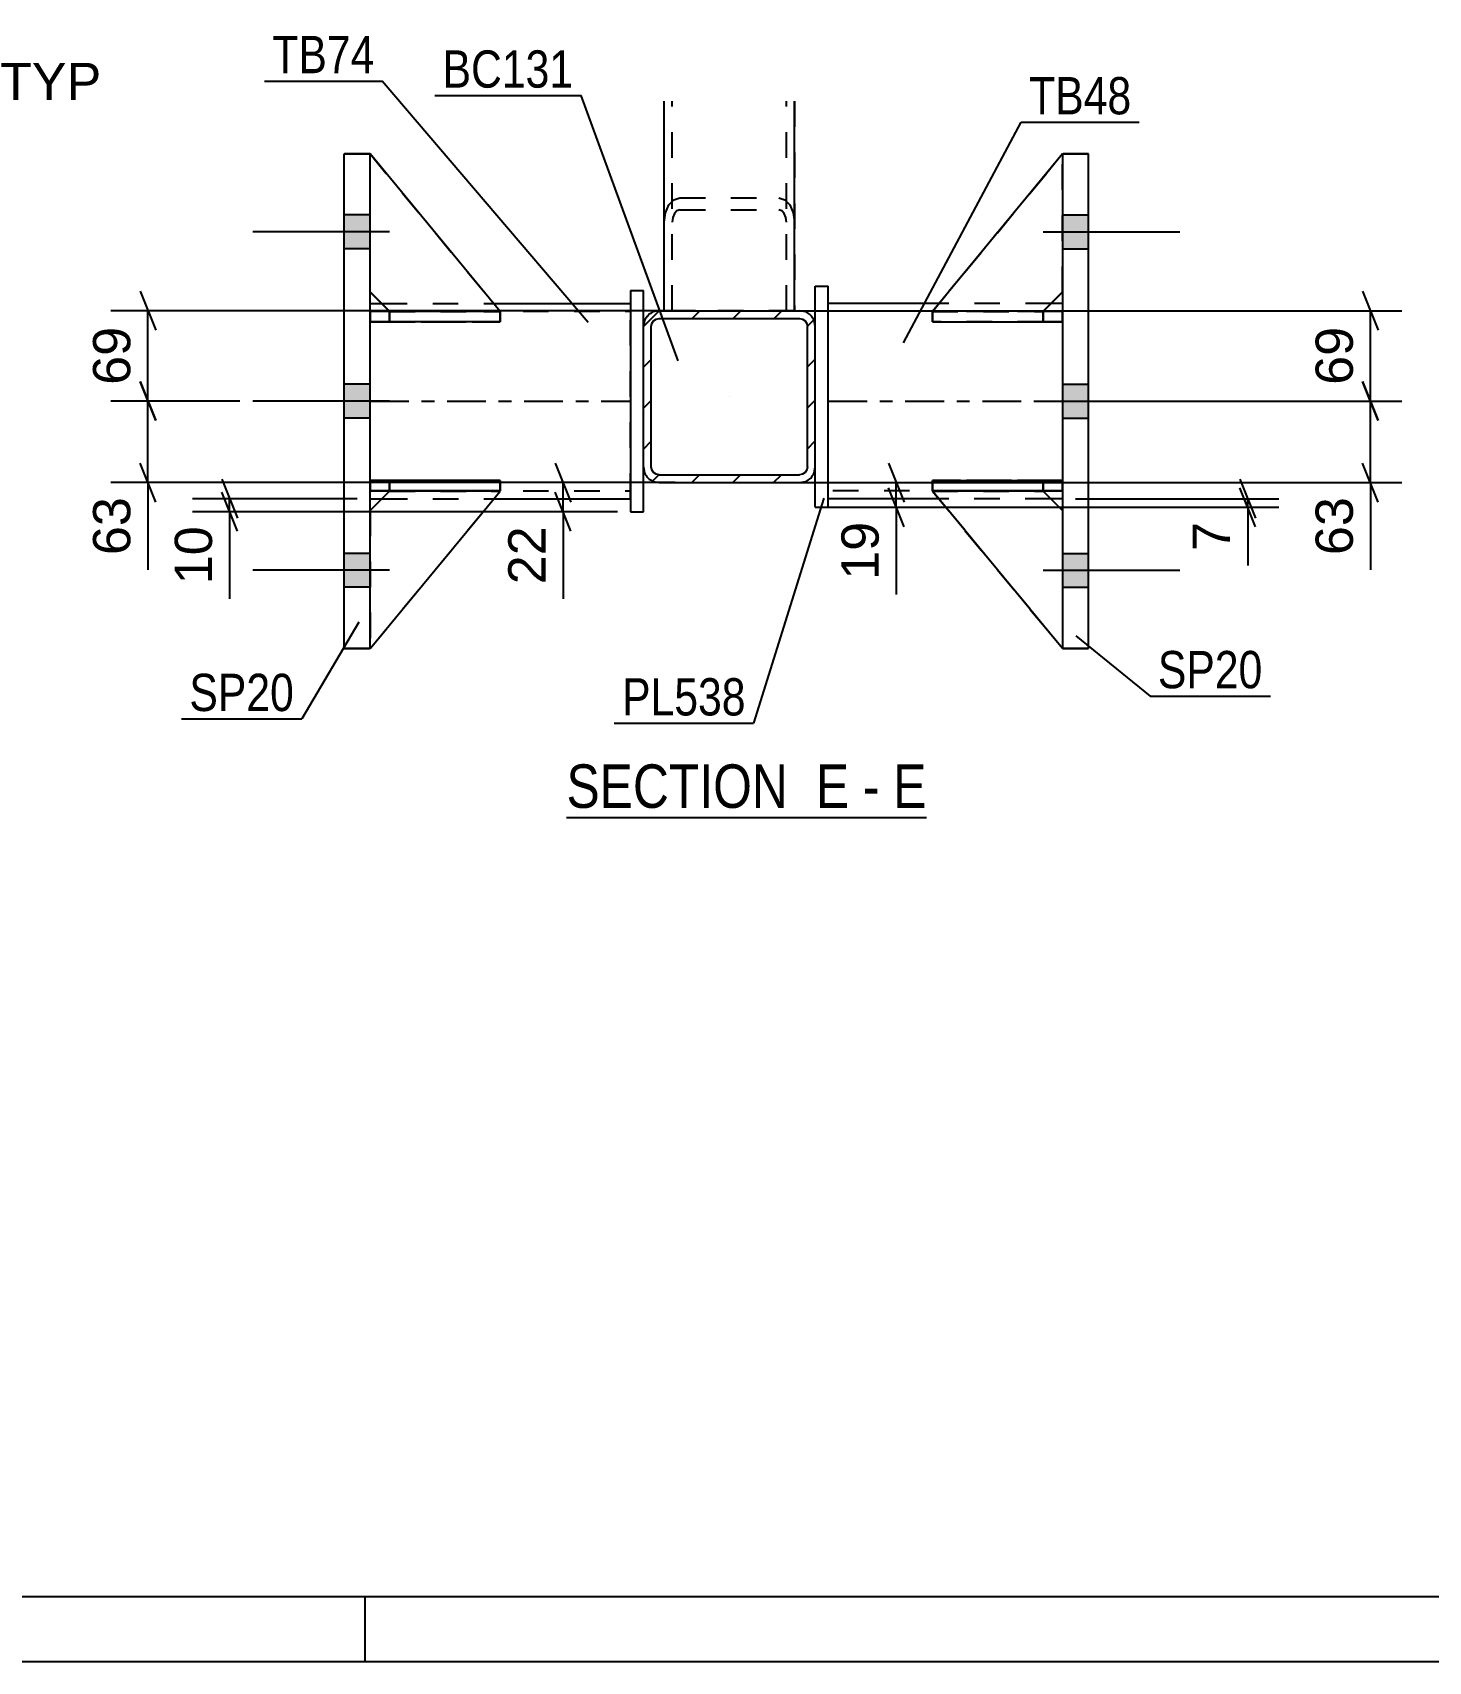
# Model space of a CAD drawing. Header units: millimetres. Extents: x 0 to 841, y 0 to 594.
# Drawn here: x 185.4 to 292.7, y 0 to 125.1 of the extents above; entities that cross this region are included whole.
import ezdxf

# ---------------------------------------------------------------- set-up
doc = ezdxf.new("R2010")
doc.units = ezdxf.units.MM
doc.linetypes.add('DXK_LINE_DOT2', pattern=[3.9198, 1.9599, -1.9599])
doc.linetypes.add('DXK_LINE_DOT3', pattern=[5.9187, 2.979, -0.9799, 0.9799, -0.9799])
doc.styles.add('Arial', font='ARIAL.TTF', dxfattribs={"height": 0.2})
doc.styles.add('Arial Narrow', font='ARIALN.TTF', dxfattribs={"height": 0.2})

# ---------------------------------------------------------------- blocks, each defined once
blk = doc.blocks.new('Unknown-203723749-1133')
at = {"color": 5, "linetype": 'Continuous'}
for p, q in [((5, 5), (836, 5)), ((211, 0), (211, 5)), ((0, 0), (841, 0))]:
    blk.add_line(p, q, dxfattribs=at)
blk = doc.blocks.new('Unknown-203723749-15 - 4168')
at = {"color": 6, "linetype": 'Continuous'}
blk.add_line((226.46, 64.82), (254.11, 64.82), dxfattribs=at)
at = {"color": 0, "linetype": 'Continuous'}
for points in [[(244.57, 65.57), (244.57, 69.07), (226.46, 69.07), (226.46, 65.57)], [(248.18, 65.57), (248.18, 69.07), (245.62, 69.07), (245.62, 65.57)], [(250.5, 65.57), (250.5, 69.07), (249.23, 69.07), (249.23, 65.57)], [(254.11, 65.57), (254.11, 69.07), (251.55, 69.07), (251.55, 65.57)]]:
    blk.add_wipeout(points, dxfattribs=at)
at = {"color": 7, "linetype": 'Continuous', "style": 'Arial Narrow'}
for s, p in [('SECTION ', (226.46, 65.57)), ('E', (245.62, 65.57)), ('E', (251.55, 65.57)), ('-', (249.23, 65.57))]:
    blk.add_text(s, height=3.34, dxfattribs=at).set_placement(p)
blk = doc.blocks.new('Part-203723749-4255 - 4168')
at = {"color": 2, "linetype": 'Continuous'}
for p, q in [((233.97, 103.76), (233.97, 119.85)), ((243.97, 103.76), (243.97, 119.85))]:
    blk.add_line(p, q, dxfattribs=at)
at = {"color": 7, "linetype": 'DXK_LINE_DOT2'}
for p, q in [((234.57, 103.76), (234.57, 119.85)), ((243.37, 103.76), (243.37, 119.85)), ((234.06, 111.29), (234.32, 111.89)), ((234.32, 111.89), (234.71, 112.29)), ((234.71, 112.29), (235.17, 112.44)), ((234.94, 111.43), (234.75, 111.23)), ((235.17, 111.51), (234.94, 111.43)), ((235.17, 112.44), (242.77, 112.44)), ((235.17, 111.51), (242.77, 111.51)), ((242.77, 112.44), (243.23, 112.29)), ((243, 111.43), (242.77, 111.51)), ((243.19, 111.23), (243, 111.43)), ((243.23, 112.29), (243.62, 111.89)), ((243.62, 111.89), (243.88, 111.29)), ((233.97, 110.57), (234.06, 111.29)), ((234.62, 110.93), (234.57, 110.57)), ((234.75, 111.23), (234.62, 110.93)), ((243.32, 110.93), (243.19, 111.23)), ((243.37, 110.57), (243.32, 110.93)), ((243.88, 111.29), (243.97, 110.57)), ((233.97, 103.76), (243.97, 103.76))]:
    blk.add_line(p, q, dxfattribs=at)
blk = doc.blocks.new('Part-203723749-4304 - 4168')
at = {"linetype": 'Continuous'}
h = blk.add_hatch(dxfattribs=at)
h.set_pattern_fill('', scale=0.7, style=0, pattern_type=0)
h.set_pattern_definition([(45, (233.5701, 103.7593), (-1.57154, 1.57154), [])])
h.paths.add_polyline_path([(244.37, 103.76), (233.57, 103.76), (233.11, 103.67), (232.72, 103.41), (232.46, 103.02), (232.37, 102.56), (232.37, 91.76), (232.46, 91.3), (232.72, 90.91), (233.11, 90.65), (233.57, 90.56), (244.37, 90.56), (244.83, 90.65), (245.22, 90.91), (245.48, 91.3), (245.57, 91.76), (245.57, 102.56), (245.48, 103.02), (245.22, 103.41), (244.83, 103.67)])
h.paths.add_polyline_path([(244.92, 102.79), (244.97, 102.56), (244.97, 91.76), (244.92, 91.53), (244.79, 91.34), (244.6, 91.2), (244.37, 91.16), (233.57, 91.16), (233.34, 91.2), (233.15, 91.34), (233.02, 91.53), (232.97, 91.76), (232.97, 102.56), (233.02, 102.79), (233.15, 102.98), (233.34, 103.11), (233.57, 103.16), (244.37, 103.16), (244.6, 103.11), (244.79, 102.98)])
at = {"color": 2, "linetype": 'Continuous'}
for p, q in [((232.46, 103.02), (232.37, 102.56)), ((232.97, 102.56), (233.02, 102.79)), ((233.02, 102.79), (233.15, 102.98)), ((233.57, 103.76), (233.11, 103.67)), ((233.15, 102.98), (233.34, 103.11)), ((233.34, 103.11), (233.57, 103.16)), ((233.57, 103.76), (233.57, 103.76)), ((233.57, 103.76), (244.37, 103.76)), ((233.57, 103.16), (233.57, 103.16)), ((233.57, 103.16), (244.37, 103.16)), ((244.37, 103.76), (244.37, 103.76)), ((244.83, 103.67), (244.37, 103.76)), ((244.37, 103.16), (244.37, 103.16)), ((244.37, 103.16), (244.6, 103.11)), ((244.6, 103.11), (244.79, 102.98)), ((244.79, 102.98), (244.92, 102.79)), ((244.92, 102.79), (244.97, 102.56)), ((245.57, 102.56), (245.48, 103.02)), ((232.37, 102.56), (232.37, 102.56)), ((232.37, 91.76), (232.37, 102.56)), ((232.97, 102.56), (232.97, 102.56)), ((232.97, 91.76), (232.97, 102.56)), ((244.97, 102.56), (244.97, 102.56)), ((244.97, 91.76), (244.97, 102.56)), ((245.57, 102.56), (245.57, 102.56)), ((245.57, 91.76), (245.57, 102.56)), ((232.37, 91.76), (232.37, 91.76)), ((232.37, 91.76), (232.46, 91.3)), ((232.97, 91.76), (232.97, 91.76)), ((233.02, 91.53), (232.97, 91.76)), ((233.15, 91.34), (233.02, 91.53)), ((244.92, 91.53), (244.79, 91.34)), ((244.97, 91.76), (244.92, 91.53)), ((244.97, 91.76), (244.97, 91.76)), ((245.48, 91.3), (245.57, 91.76)), ((245.57, 91.76), (245.57, 91.76)), ((233.11, 90.65), (233.57, 90.56)), ((233.34, 91.2), (233.15, 91.34)), ((233.57, 91.16), (233.34, 91.2)), ((233.57, 91.16), (233.57, 91.16)), ((233.57, 91.16), (244.37, 91.16)), ((233.57, 90.56), (233.57, 90.56)), ((233.57, 90.56), (244.37, 90.56)), ((244.6, 91.2), (244.37, 91.16)), ((244.37, 91.16), (244.37, 91.16)), ((244.37, 90.56), (244.83, 90.65)), ((244.37, 90.56), (244.37, 90.56)), ((244.79, 91.34), (244.6, 91.2))]:
    blk.add_line(p, q, dxfattribs=at)
at = {"color": 7, "linetype": 'DXK_LINE_DOT3'}
blk.add_line((238.97, 97.16), (238.97, 97.16), dxfattribs=at)
at = {"color": 2, "linetype": 'Continuous'}
for centre, start, end in [((233.57, 102.56), 112.5, 157.5), ((244.37, 102.56), 22.5, 67.5), ((233.57, 91.76), 202.5, 247.5), ((244.37, 91.76), 292.5, 337.5)]:
    blk.add_arc(centre, 1.2, start, end, dxfattribs=at)
blk = doc.blocks.new('Part-203723749-4176 - 4168')
at = {"color": 2, "linetype": 'Continuous'}
for p, q in [((211.37, 102.92), (211.37, 103.72)), ((211.37, 103.72), (220.12, 103.72)), ((221.37, 102.92), (211.37, 102.92)), ((211.37, 102.92), (211.37, 102.92)), ((221.37, 103.72), (221.36, 103.72)), ((221.37, 102.92), (221.37, 103.72))]:
    blk.add_line(p, q, dxfattribs=at)
at = {"color": 7, "linetype": 'DXK_LINE_DOT2'}
for p, q in [((212.87, 103.72), (211.37, 103.72)), ((211.37, 102.92), (212.87, 102.92)), ((212.87, 102.92), (212.87, 103.72)), ((212.87, 103.72), (221.36, 103.72)), ((212.87, 102.92), (221.37, 102.92))]:
    blk.add_line(p, q, dxfattribs=at)
blk = doc.blocks.new('Part-203723749-4190 - 4168')
at = {"color": 2, "linetype": 'Continuous'}
for p, q in [((254.57, 89.91), (254.57, 89.91)), ((263.07, 89.91), (254.57, 89.91)), ((264.57, 77.82), (254.57, 89.91)), ((263.07, 89.91), (263.07, 89.91)), ((263.07, 89.91), (264.57, 88.41))]:
    blk.add_line(p, q, dxfattribs=at)
at = {"color": 7, "linetype": 'DXK_LINE_DOT2'}
for p, q in [((254.57, 89.91), (263.07, 89.91)), ((264.57, 77.82), (254.57, 89.91)), ((263.07, 89.91), (264.57, 88.41)), ((264.57, 88.41), (264.57, 77.82))]:
    blk.add_line(p, q, dxfattribs=at)
blk = doc.blocks.new('Part-203723749-4246 - 4168')
at = {"color": 2, "linetype": 'Continuous'}
for p, q in [((254.57, 90.72), (264.57, 90.72)), ((254.57, 90.72), (254.57, 89.92)), ((264.57, 90.72), (264.57, 90.72)), ((264.57, 89.92), (264.57, 90.72)), ((264.57, 89.92), (254.57, 89.92))]:
    blk.add_line(p, q, dxfattribs=at)
at = {"color": 7, "linetype": 'DXK_LINE_DOT2'}
for p, q in [((263.07, 90.72), (254.57, 90.72)), ((264.57, 90.72), (263.07, 90.72)), ((263.07, 90.72), (263.07, 89.92)), ((264.57, 90.72), (264.57, 90.72)), ((254.57, 89.92), (263.07, 89.92)), ((263.07, 89.92), (264.57, 89.92))]:
    blk.add_line(p, q, dxfattribs=at)
blk = doc.blocks.new('Part-203723749-4182 - 4168')
at = {"color": 7, "linetype": 'DXK_LINE_DOT2'}
for p, q in [((254.57, 102.92), (254.57, 103.72)), ((254.57, 103.72), (263.07, 103.72)), ((264.57, 103.72), (254.57, 103.72)), ((263.07, 102.92), (254.57, 102.92)), ((254.57, 102.92), (264.57, 102.92)), ((263.07, 102.92), (263.07, 103.72)), ((263.07, 103.72), (264.57, 103.72)), ((264.57, 102.92), (263.07, 102.92)), ((264.57, 102.92), (264.57, 103.72)), ((264.57, 102.92), (264.57, 103.72)), ((264.57, 103.72), (264.57, 103.72)), ((264.57, 102.92), (264.57, 102.92))]:
    blk.add_line(p, q, dxfattribs=at)
blk = doc.blocks.new('Part-203723749-4185 - 4168')
at = {"color": 7, "linetype": 'DXK_LINE_DOT2'}
for p, q in [((264.57, 115.82), (254.57, 103.71)), ((254.57, 103.71), (264.57, 115.82)), ((264.57, 105.21), (264.57, 115.82)), ((263.07, 103.71), (264.57, 105.21)), ((263.07, 103.71), (264.57, 105.21)), ((254.57, 103.71), (263.07, 103.71)), ((254.57, 103.71), (254.57, 103.71)), ((263.07, 103.71), (254.57, 103.71)), ((263.07, 103.71), (263.07, 103.71))]:
    blk.add_line(p, q, dxfattribs=at)
blk = doc.blocks.new('Part-203723749-4186 - 4168')
at = {"color": 2, "linetype": 'Continuous'}
for p, q in [((264.57, 115.82), (254.57, 103.71)), ((264.57, 115.82), (264.57, 115.82)), ((264.57, 115.82), (264.57, 115.82)), ((263.08, 103.72), (264.57, 105.21)), ((255.82, 103.71), (254.57, 103.71)), ((254.57, 103.71), (254.57, 103.71))]:
    blk.add_line(p, q, dxfattribs=at)
at = {"color": 7, "linetype": 'DXK_LINE_DOT2'}
for p, q in [((264.57, 115.82), (254.57, 103.71)), ((264.57, 105.21), (264.57, 115.82)), ((263.07, 103.71), (264.57, 105.21)), ((263.07, 103.71), (254.57, 103.71)), ((263.07, 103.71), (255.82, 103.71)), ((263.07, 103.71), (263.08, 103.72)), ((263.07, 103.71), (263.07, 103.71))]:
    blk.add_line(p, q, dxfattribs=at)
blk = doc.blocks.new('Part-203723749-4189 - 4168')
at = {"color": 7, "linetype": 'DXK_LINE_DOT2'}
for p, q in [((254.57, 89.91), (263.07, 89.91)), ((264.57, 77.82), (254.57, 89.91)), ((254.57, 89.91), (254.57, 89.91)), ((263.07, 89.91), (254.57, 89.91)), ((254.57, 89.91), (264.57, 77.82)), ((263.07, 89.91), (264.57, 88.41)), ((263.07, 89.91), (263.07, 89.91)), ((264.57, 88.41), (263.07, 89.91)), ((264.57, 88.41), (264.57, 77.82))]:
    blk.add_line(p, q, dxfattribs=at)
blk = doc.blocks.new('Part-203723749-4195 - 4168')
at = {"color": 2, "linetype": 'Continuous'}
for p, q in [((255.07, 104.32), (246.57, 104.32)), ((264.57, 104.32), (263.68, 104.32)), ((255.06, 89.32), (246.57, 89.32)), ((264.57, 89.32), (263.66, 89.32))]:
    blk.add_line(p, q, dxfattribs=at)
at = {"color": 7, "linetype": 'DXK_LINE_DOT2'}
for p, q in [((246.57, 89.32), (246.57, 104.32)), ((263.68, 104.32), (255.07, 104.32)), ((264.57, 104.32), (264.57, 89.32)), ((264.57, 103.72), (246.57, 103.72)), ((264.57, 89.92), (246.57, 89.92)), ((263.66, 89.32), (255.06, 89.32))]:
    blk.add_line(p, q, dxfattribs=at)
at = {"color": 7, "linetype": 'DXK_LINE_DOT3'}
blk.add_line((246.57, 96.82), (264.57, 96.82), dxfattribs=at)
blk = doc.blocks.new('Part-203723749-4197 - 4168')
at = {"color": 7, "linetype": 'DXK_LINE_DOT2'}
for p, q in [((211.37, 90.72), (212.87, 90.72)), ((221.37, 90.72), (211.37, 90.72)), ((211.37, 90.72), (211.37, 90.72)), ((211.37, 90.72), (211.37, 89.92)), ((211.37, 90.72), (211.37, 89.92)), ((212.87, 90.72), (221.37, 90.72)), ((212.87, 90.72), (212.87, 89.92)), ((221.37, 90.72), (221.37, 89.92)), ((212.87, 89.92), (211.37, 89.92)), ((211.37, 89.92), (221.37, 89.92)), ((211.37, 89.92), (211.37, 89.92)), ((221.37, 89.92), (212.87, 89.92))]:
    blk.add_line(p, q, dxfattribs=at)
blk = doc.blocks.new('Part-203723749-4198 - 4168')
at = {"color": 7, "linetype": 'DXK_LINE_DOT2'}
for p, q in [((211.37, 103.72), (212.87, 103.72)), ((221.14, 103.72), (211.37, 103.72)), ((211.37, 103.72), (211.37, 103.72)), ((211.37, 103.72), (211.37, 102.92)), ((211.37, 103.72), (211.37, 102.92)), ((212.87, 102.92), (211.37, 102.92)), ((211.37, 102.92), (221.37, 102.92)), ((211.37, 102.92), (211.37, 102.92)), ((212.87, 103.72), (221.37, 103.72)), ((212.87, 103.72), (212.87, 102.92)), ((221.37, 102.92), (212.87, 102.92)), ((221.37, 103.72), (221.37, 102.92))]:
    blk.add_line(p, q, dxfattribs=at)
blk = doc.blocks.new('Part-203723749-4201 - 4168')
at = {"color": 7, "linetype": 'DXK_LINE_DOT2'}
for p, q in [((211.37, 105.21), (211.37, 115.82)), ((211.37, 115.82), (221.37, 103.71)), ((211.37, 115.82), (221.37, 103.71)), ((212.87, 103.71), (211.37, 105.21)), ((212.87, 103.71), (211.37, 105.21)), ((221.37, 103.71), (212.87, 103.71)), ((212.87, 103.71), (212.87, 103.71)), ((212.87, 103.71), (221.37, 103.71)), ((221.37, 103.71), (221.37, 103.71))]:
    blk.add_line(p, q, dxfattribs=at)
blk = doc.blocks.new('Part-203723749-4202 - 4168')
at = {"color": 2, "linetype": 'Continuous'}
for p, q in [((211.37, 115.82), (211.37, 115.82)), ((211.37, 115.82), (211.37, 115.82)), ((221.37, 103.71), (211.37, 115.82)), ((212.86, 103.72), (211.37, 105.21)), ((220.12, 103.71), (221.37, 103.71)), ((221.37, 103.71), (221.37, 103.71))]:
    blk.add_line(p, q, dxfattribs=at)
at = {"color": 7, "linetype": 'DXK_LINE_DOT2'}
for p, q in [((211.37, 105.21), (211.37, 115.82)), ((211.37, 115.82), (221.37, 103.71)), ((212.87, 103.71), (211.37, 105.21)), ((212.87, 103.71), (212.86, 103.72)), ((221.37, 103.71), (212.87, 103.71)), ((212.87, 103.71), (212.87, 103.71)), ((212.87, 103.71), (220.12, 103.71))]:
    blk.add_line(p, q, dxfattribs=at)
blk = doc.blocks.new('Part-203723749-4205 - 4168')
at = {"color": 7, "linetype": 'DXK_LINE_DOT2'}
for p, q in [((212.87, 89.91), (211.37, 88.41)), ((211.37, 77.82), (221.37, 89.91)), ((211.37, 88.41), (212.87, 89.91)), ((211.37, 77.82), (221.37, 89.91)), ((221.37, 89.91), (212.87, 89.91)), ((212.87, 89.91), (212.87, 89.91)), ((212.87, 89.91), (221.37, 89.91)), ((221.37, 89.91), (221.37, 89.91)), ((211.37, 88.41), (211.37, 77.82))]:
    blk.add_line(p, q, dxfattribs=at)
blk = doc.blocks.new('Part-203723749-4206 - 4168')
at = {"color": 2, "linetype": 'Continuous'}
for p, q in [((212.87, 89.91), (211.37, 88.41)), ((211.37, 77.82), (221.37, 89.91)), ((221.37, 89.91), (212.87, 89.91)), ((212.87, 89.91), (212.87, 89.91)), ((221.37, 89.91), (221.37, 89.91))]:
    blk.add_line(p, q, dxfattribs=at)
at = {"color": 7, "linetype": 'DXK_LINE_DOT2'}
for p, q in [((211.37, 88.41), (212.87, 89.91)), ((211.37, 77.82), (221.37, 89.91)), ((212.87, 89.91), (221.37, 89.91)), ((211.37, 88.41), (211.37, 77.82))]:
    blk.add_line(p, q, dxfattribs=at)
blk = doc.blocks.new('Part-203723749-4218 - 4168')
at = {"color": 2, "linetype": 'Continuous'}
for p, q in [((209.37, 115.82), (209.37, 115.82)), ((209.37, 115.82), (211.37, 115.82)), ((209.37, 77.82), (209.37, 115.82)), ((211.37, 115.82), (211.37, 115.82)), ((211.37, 77.82), (211.37, 115.82)), ((211.37, 77.82), (209.37, 77.82))]:
    blk.add_line(p, q, dxfattribs=at)
at = {"color": 7, "linetype": 'DXK_LINE_DOT2'}
for p, q in [((211.37, 115.82), (209.37, 115.82)), ((209.37, 77.82), (209.37, 77.82)), ((209.37, 77.82), (211.37, 77.82)), ((211.37, 77.82), (211.37, 77.82))]:
    blk.add_line(p, q, dxfattribs=at)
blk = doc.blocks.new('Part-203723749-4223 - 4168')
at = {"color": 2, "linetype": 'Continuous'}
for p, q in [((264.57, 115.82), (266.57, 115.82)), ((264.57, 115.82), (264.57, 115.82)), ((264.57, 115.82), (264.57, 77.82)), ((266.57, 115.82), (266.57, 115.82)), ((266.57, 77.82), (266.57, 115.82)), ((266.57, 77.82), (264.57, 77.82))]:
    blk.add_line(p, q, dxfattribs=at)
at = {"color": 7, "linetype": 'DXK_LINE_DOT2'}
for p, q in [((266.57, 115.82), (264.57, 115.82)), ((264.57, 77.82), (264.57, 77.82)), ((264.57, 77.82), (266.57, 77.82)), ((266.57, 77.82), (266.57, 77.82))]:
    blk.add_line(p, q, dxfattribs=at)
blk = doc.blocks.new('Part-203723749-4224 - 4168')
at = {"color": 2, "linetype": 'Continuous'}
for p, q in [((211.37, 89.92), (211.37, 90.72)), ((221.37, 90.72), (211.37, 90.72)), ((221.37, 89.92), (221.37, 90.72)), ((221.37, 89.92), (211.37, 89.92)), ((211.37, 89.92), (211.37, 89.92))]:
    blk.add_line(p, q, dxfattribs=at)
at = {"color": 7, "linetype": 'DXK_LINE_DOT2'}
for p, q in [((212.87, 90.72), (211.37, 90.72)), ((212.87, 89.92), (212.87, 90.72)), ((221.37, 90.72), (212.87, 90.72)), ((211.37, 89.92), (212.87, 89.92)), ((212.87, 89.92), (221.37, 89.92))]:
    blk.add_line(p, q, dxfattribs=at)
blk = doc.blocks.new('Part-203723749-4230 - 4168')
at = {"color": 2, "linetype": 'Continuous'}
for p, q in [((211.37, 104.32), (212.26, 104.32)), ((220.87, 104.32), (231.37, 104.32)), ((211.37, 89.32), (212.28, 89.32)), ((220.88, 89.32), (231.37, 89.32))]:
    blk.add_line(p, q, dxfattribs=at)
at = {"color": 7, "linetype": 'DXK_LINE_DOT2'}
for p, q in [((211.37, 89.32), (211.37, 104.32)), ((212.26, 104.32), (220.87, 104.32)), ((231.37, 89.32), (231.37, 104.32)), ((211.37, 103.72), (231.37, 103.72)), ((211.37, 89.92), (231.37, 89.92)), ((212.28, 89.32), (220.88, 89.32))]:
    blk.add_line(p, q, dxfattribs=at)
at = {"color": 7, "linetype": 'DXK_LINE_DOT3'}
blk.add_line((211.37, 96.82), (231.37, 96.82), dxfattribs=at)
blk = doc.blocks.new('Part-203723749-4245 - 4168')
at = {"color": 2, "linetype": 'Continuous'}
for p, q in [((245.57, 105.66), (246.57, 105.66)), ((245.57, 102.56), (245.57, 105.66)), ((246.57, 88.66), (246.57, 105.66)), ((245.57, 88.66), (245.57, 91.76)), ((245.57, 88.66), (246.57, 88.66))]:
    blk.add_line(p, q, dxfattribs=at)
at = {"color": 7, "linetype": 'DXK_LINE_DOT2'}
for p, q in [((245.57, 105.66), (246.57, 105.66)), ((245.57, 91.76), (245.57, 102.56)), ((245.57, 88.66), (246.57, 88.66))]:
    blk.add_line(p, q, dxfattribs=at)
blk = doc.blocks.new('Part-203723749-4247 - 4168')
at = {"color": 2, "linetype": 'Continuous'}
for p, q in [((254.58, 103.72), (254.57, 103.72)), ((254.57, 103.72), (254.57, 102.92)), ((254.57, 102.92), (264.57, 102.92)), ((264.57, 103.72), (255.82, 103.72)), ((264.57, 103.72), (264.57, 103.72)), ((264.57, 103.72), (264.57, 102.92))]:
    blk.add_line(p, q, dxfattribs=at)
at = {"color": 7, "linetype": 'DXK_LINE_DOT2'}
for p, q in [((254.57, 102.92), (263.07, 102.92)), ((255.82, 103.72), (254.58, 103.72)), ((263.07, 103.72), (254.58, 103.72)), ((263.07, 103.72), (264.57, 103.72)), ((263.07, 103.72), (263.07, 102.92)), ((263.07, 102.92), (264.57, 102.92)), ((264.57, 103.72), (264.57, 103.72))]:
    blk.add_line(p, q, dxfattribs=at)
blk = doc.blocks.new('Part-203723749-4248 - 4168')
at = {"color": 7, "linetype": 'DXK_LINE_DOT2'}
for p, q in [((254.57, 89.92), (254.57, 90.72)), ((254.57, 90.72), (263.07, 90.72)), ((264.57, 90.72), (254.57, 90.72)), ((263.07, 89.92), (263.07, 90.72)), ((263.07, 90.72), (264.57, 90.72)), ((264.57, 89.92), (264.57, 90.72)), ((264.57, 89.92), (264.57, 90.72)), ((264.57, 90.72), (264.57, 90.72)), ((263.07, 89.92), (254.57, 89.92)), ((254.57, 89.92), (264.57, 89.92)), ((264.57, 89.92), (263.07, 89.92)), ((264.57, 89.92), (264.57, 89.92))]:
    blk.add_line(p, q, dxfattribs=at)
blk = doc.blocks.new('Part-203723749-4267 - 4168')
at = {"color": 7, "linetype": 'DXK_LINE_DOT2'}
for p, q in [((233.97, 103.76), (233.97, 119.85)), ((234.57, 103.76), (234.57, 119.85)), ((243.37, 103.76), (243.37, 119.85)), ((243.97, 119.85), (243.97, 103.76)), ((243.97, 103.76), (233.97, 103.76)), ((233.97, 103.76), (233.97, 103.76)), ((233.97, 103.76), (243.97, 103.76)), ((243.97, 103.76), (243.97, 103.76))]:
    blk.add_line(p, q, dxfattribs=at)
blk = doc.blocks.new('Part-203723749-4285 - 4168')
at = {"color": 2, "linetype": 'Continuous'}
for p, q in [((231.37, 105.32), (232.37, 105.32)), ((231.37, 105.32), (231.37, 88.32)), ((232.37, 102.56), (232.37, 105.32)), ((232.37, 88.32), (232.37, 91.76)), ((231.37, 88.32), (232.37, 88.32))]:
    blk.add_line(p, q, dxfattribs=at)
at = {"color": 7, "linetype": 'DXK_LINE_DOT2'}
for p, q in [((231.37, 105.32), (232.37, 105.32)), ((232.37, 91.76), (232.37, 102.56)), ((231.37, 88.32), (232.37, 88.32))]:
    blk.add_line(p, q, dxfattribs=at)
blk = doc.blocks.new('Bolt-203723749-4337 - 4168')
at = {"linetype": 'Continuous'}
for points in [[(266.57, 108.52), (266.57, 111.12), (264.57, 111.12), (264.57, 108.52)], [(266.57, 108.52), (266.57, 111.12), (264.57, 111.12), (264.57, 108.52)], [(266.57, 108.52), (266.57, 111.12), (264.57, 111.12), (264.57, 108.52)], [(266.57, 95.52), (266.57, 98.12), (264.57, 98.12), (264.57, 95.52)], [(266.57, 95.52), (266.57, 98.12), (264.57, 98.12), (264.57, 95.52)], [(266.57, 82.52), (266.57, 85.12), (264.57, 85.12), (264.57, 82.52)], [(266.57, 82.52), (266.57, 85.12), (264.57, 85.12), (264.57, 82.52)], [(266.57, 82.52), (266.57, 85.12), (264.57, 85.12), (264.57, 82.52)]]:
    blk.add_hatch(color=1, dxfattribs=at).paths.add_polyline_path(points)
at = {"color": 1, "linetype": 'Continuous'}
for p, q in [((264.57, 111.12), (266.57, 111.12)), ((264.57, 111.12), (266.57, 111.12)), ((264.57, 111.12), (266.57, 111.12)), ((263.07, 109.82), (273.57, 109.82)), ((263.07, 109.82), (273.57, 109.82)), ((263.07, 109.82), (273.57, 109.82)), ((264.57, 108.52), (266.57, 108.52)), ((264.57, 108.52), (266.57, 108.52)), ((264.57, 108.52), (266.57, 108.52)), ((264.57, 98.12), (266.57, 98.12)), ((264.57, 98.12), (266.57, 98.12)), ((263.07, 96.82), (273.57, 96.82)), ((263.07, 96.82), (273.57, 96.82)), ((264.57, 95.52), (266.57, 95.52)), ((264.57, 95.52), (266.57, 95.52)), ((264.57, 85.12), (266.57, 85.12)), ((264.57, 85.12), (266.57, 85.12)), ((264.57, 85.12), (266.57, 85.12)), ((263.07, 83.82), (273.57, 83.82)), ((263.07, 83.82), (273.57, 83.82)), ((263.07, 83.82), (273.57, 83.82)), ((264.57, 82.52), (266.57, 82.52)), ((264.57, 82.52), (266.57, 82.52)), ((264.57, 82.52), (266.57, 82.52))]:
    blk.add_line(p, q, dxfattribs=at)
blk = doc.blocks.new('Bolt-203723749-4350 - 4168')
at = {"linetype": 'Continuous'}
for points in [[(211.37, 108.52), (211.37, 111.12), (209.37, 111.12), (209.37, 108.52)], [(211.37, 108.52), (211.37, 111.12), (209.37, 111.12), (209.37, 108.52)], [(211.37, 108.52), (211.37, 111.12), (209.37, 111.12), (209.37, 108.52)], [(211.37, 95.52), (211.37, 98.12), (209.37, 98.12), (209.37, 95.52)], [(211.37, 95.52), (211.37, 98.12), (209.37, 98.12), (209.37, 95.52)], [(211.37, 82.52), (211.37, 85.12), (209.37, 85.12), (209.37, 82.52)], [(211.37, 82.52), (211.37, 85.12), (209.37, 85.12), (209.37, 82.52)], [(211.37, 82.52), (211.37, 85.12), (209.37, 85.12), (209.37, 82.52)]]:
    blk.add_hatch(color=1, dxfattribs=at).paths.add_polyline_path(points)
at = {"color": 1, "linetype": 'Continuous'}
for p, q in [((211.37, 111.12), (209.37, 111.12)), ((211.37, 111.12), (209.37, 111.12)), ((211.37, 111.12), (209.37, 111.12)), ((212.87, 109.82), (202.37, 109.82)), ((212.87, 109.82), (202.37, 109.82)), ((212.87, 109.82), (202.37, 109.82)), ((211.37, 108.52), (209.37, 108.52)), ((211.37, 108.52), (209.37, 108.52)), ((211.37, 108.52), (209.37, 108.52)), ((211.37, 98.12), (209.37, 98.12)), ((211.37, 98.12), (209.37, 98.12)), ((212.87, 96.82), (202.37, 96.82)), ((212.87, 96.82), (202.37, 96.82)), ((211.37, 95.52), (209.37, 95.52)), ((211.37, 95.52), (209.37, 95.52)), ((211.37, 85.12), (209.37, 85.12)), ((211.37, 85.12), (209.37, 85.12)), ((211.37, 85.12), (209.37, 85.12)), ((212.87, 83.82), (202.37, 83.82)), ((212.87, 83.82), (202.37, 83.82)), ((212.87, 83.82), (202.37, 83.82)), ((211.37, 82.52), (209.37, 82.52)), ((211.37, 82.52), (209.37, 82.52)), ((211.37, 82.52), (209.37, 82.52))]:
    blk.add_line(p, q, dxfattribs=at)
blk = doc.blocks.new('StraightDimension-203723749-4447 - 4168')
at = {"color": 7, "linetype": 'Continuous'}
for p, q in [((193.7, 98.32), (194.9, 95.32)), ((201.37, 96.82), (191.45, 96.82)), ((194.3, 90.56), (194.3, 96.82)), ((194.9, 89.06), (193.7, 92.06)), ((234.81, 90.56), (191.45, 90.56)), ((194.3, 90.56), (194.3, 83.86)), ((194.3, 90.56), (194.3, 83.86))]:
    blk.add_line(p, q, dxfattribs=at)
at = {"color": 0}
blk.add_wipeout([(193.55, 90.04), (189.35, 90.04), (189.35, 84.39), (193.55, 84.39)], dxfattribs=at)
at = {"color": 3, "style": 'Arial'}
blk.add_text('63', height=2.865, rotation=90.0002, dxfattribs=at).set_placement((192.95, 84.99))
blk = doc.blocks.new('StraightDimension-203723749-4405 - 4168')
at = {"color": 7, "linetype": 'Continuous'}
for p, q in [((278.19, 90.82), (279.39, 87.82)), ((279.39, 87.16), (278.19, 90.16)), ((265.57, 89.32), (281.19, 89.32)), ((278.79, 88.66), (278.79, 89.32)), ((247.57, 88.66), (281.19, 88.66)), ((278.79, 88.66), (278.79, 84.18)), ((278.79, 88.66), (278.79, 84.18))]:
    blk.add_line(p, q, dxfattribs=at)
at = {"color": 0}
blk.add_wipeout([(278.04, 88.13), (273.84, 88.13), (273.84, 84.71), (278.04, 84.71)], dxfattribs=at)
at = {"color": 3, "style": 'Arial'}
blk.add_text('7', height=2.87, rotation=90.0002, dxfattribs=at).set_placement((277.44, 85.31))
blk = doc.blocks.new('StraightDimension-203723749-4426 - 4168')
at = {"color": 7, "linetype": 'Continuous'}
for p, q in [((251.19, 92.06), (252.39, 89.06)), ((244.07, 90.56), (254.19, 90.56)), ((252.39, 87.16), (251.19, 90.16)), ((251.79, 88.66), (251.79, 90.56)), ((246.57, 88.66), (254.19, 88.66)), ((251.79, 88.66), (251.79, 81.96)), ((251.79, 88.66), (251.79, 81.96))]:
    blk.add_line(p, q, dxfattribs=at)
at = {"color": 0}
blk.add_wipeout([(251.04, 88.13), (246.84, 88.13), (246.84, 82.49), (251.04, 82.49)], dxfattribs=at)
at = {"color": 3, "style": 'Arial'}
blk.add_text('19', height=2.865, rotation=90.0002, dxfattribs=at).set_placement((250.44, 83.09))
blk = doc.blocks.new('StraightDimension-203723749-4391 - 4168')
at = {"color": 7, "linetype": 'Continuous'}
for p, q in [((287.62, 98.32), (288.82, 95.32)), ((267.57, 96.82), (290.62, 96.82)), ((288.22, 90.56), (288.22, 96.82)), ((288.82, 89.06), (287.62, 92.06)), ((244.51, 90.56), (290.62, 90.56)), ((288.22, 90.56), (288.22, 83.86)), ((288.22, 90.56), (288.22, 83.86))]:
    blk.add_line(p, q, dxfattribs=at)
at = {"color": 0}
blk.add_wipeout([(287.47, 90.04), (283.27, 90.04), (283.27, 84.39), (287.47, 84.39)], dxfattribs=at)
at = {"color": 3, "style": 'Arial'}
blk.add_text('63', height=2.865, rotation=90.0002, dxfattribs=at).set_placement((286.87, 84.99))
blk = doc.blocks.new('StraightDimension-203723749-4437 - 4168')
at = {"color": 7, "linetype": 'Continuous'}
for p, q in [((193.7, 105.26), (194.9, 102.26)), ((236.38, 103.76), (191.45, 103.76)), ((194.3, 96.82), (194.3, 103.76)), ((194.9, 95.32), (193.7, 98.32)), ((201.37, 96.82), (191.45, 96.82))]:
    blk.add_line(p, q, dxfattribs=at)
at = {"color": 0}
blk.add_wipeout([(193.55, 103.11), (189.35, 103.11), (189.35, 97.47), (193.55, 97.47)], dxfattribs=at)
at = {"color": 3, "style": 'Arial'}
blk.add_text('69', height=2.865, rotation=90.0002, dxfattribs=at).set_placement((192.95, 98.07))
blk = doc.blocks.new('StraightDimension-203723749-4415 - 4168')
at = {"color": 7, "linetype": 'Continuous'}
for p, q in [((225.6, 92.06), (226.8, 89.06)), ((234.17, 90.56), (223.35, 90.56)), ((226.2, 88.32), (226.2, 90.56)), ((226.8, 86.82), (225.6, 89.82)), ((230.37, 88.32), (223.35, 88.32)), ((226.2, 88.32), (226.2, 81.62)), ((226.2, 88.32), (226.2, 81.62))]:
    blk.add_line(p, q, dxfattribs=at)
at = {"color": 0}
blk.add_wipeout([(225.45, 87.8), (221.25, 87.8), (221.25, 82.15), (225.45, 82.15)], dxfattribs=at)
at = {"color": 3, "style": 'Arial'}
blk.add_text('22', height=2.865, rotation=90.0002, dxfattribs=at).set_placement((224.85, 82.75))
blk = doc.blocks.new('StraightDimension-203723749-4377 - 4168')
at = {"color": 7, "linetype": 'Continuous'}
for p, q in [((287.62, 105.26), (288.82, 102.26)), ((243.35, 103.76), (290.62, 103.76)), ((288.22, 96.82), (288.22, 103.76)), ((288.82, 95.32), (287.62, 98.32)), ((267.57, 96.82), (290.62, 96.82))]:
    blk.add_line(p, q, dxfattribs=at)
at = {"color": 0}
blk.add_wipeout([(287.47, 103.11), (283.27, 103.11), (283.27, 97.47), (287.47, 97.47)], dxfattribs=at)
at = {"color": 3, "style": 'Arial'}
blk.add_text('69', height=2.865, rotation=90.0002, dxfattribs=at).set_placement((286.87, 98.07))
blk = doc.blocks.new('StraightDimension-203723749-4456 - 4168')
at = {"color": 7, "linetype": 'Continuous'}
for p, q in [((199.98, 90.82), (201.18, 87.82)), ((210.37, 89.32), (197.73, 89.32)), ((201.18, 86.82), (199.98, 89.82)), ((200.58, 88.32), (200.58, 89.32)), ((230.37, 88.32), (197.73, 88.32)), ((200.58, 88.32), (200.58, 81.62)), ((200.58, 88.32), (200.58, 81.62))]:
    blk.add_line(p, q, dxfattribs=at)
at = {"color": 0}
blk.add_wipeout([(199.83, 87.8), (195.63, 87.8), (195.63, 82.15), (199.83, 82.15)], dxfattribs=at)
at = {"color": 3, "style": 'Arial'}
blk.add_text('10', height=2.865, rotation=90.0002, dxfattribs=at).set_placement((199.23, 82.75))
blk = doc.blocks.new('WeldMark-203723749-10938 - 7111')
at = {"linetype": 'Continuous'}
blk.add_hatch(color=30, dxfattribs=at).paths.add_polyline_path([(148.41, 99.64), (145.69, 98.16), (147.39, 100.74)])
at = {"color": 30, "linetype": 'Continuous'}
for p, q in [((145.69, 98.16), (170.34, 120.84)), ((170.34, 120.84), (179.34, 120.84))]:
    blk.add_line(p, q, dxfattribs=at)
at = {"color": 3, "linetype": 'Continuous'}
for q in [(178.05, 116.56), (174.62, 116.56)]:
    blk.add_line((174.62, 120.84), q, dxfattribs=at)
for start, end in [(90, 270), (270, 90)]:
    blk.add_arc((170.34, 120.84), 1.5, start, end, dxfattribs=at)
at = {"color": 0, "linetype": 'Continuous'}
blk.add_wipeout([(190.71, 119.94), (190.71, 122.94), (182.94, 122.94), (182.94, 119.94)], dxfattribs=at)
blk.add_wipeout([(190.71, 119.94), (190.71, 122.94), (182.94, 122.94), (182.94, 119.94)], dxfattribs=at)
at = {"color": 3, "linetype": 'Continuous'}
for q in [(183.62, 125.13), (183.62, 116.56)]:
    blk.add_line((179.34, 120.84), q, dxfattribs=at)
at = {"color": 3, "linetype": 'Continuous', "style": 'Arial'}
blk.add_text('TYP', height=2.865, dxfattribs=at).set_placement((182.94, 119.94))
blk = doc.blocks.new('Mark-203723749-4191 - 4168')
at = {"color": 0}
blk.add_wipeout([(269.85, 118.85), (269.85, 121.85), (262, 121.85), (262, 118.85)], dxfattribs=at)
blk.add_wipeout([(269.85, 118.85), (269.85, 121.85), (262, 121.85), (262, 118.85)], dxfattribs=at)
at = {"color": 30, "linetype": 'Continuous'}
for p, q in [((252.36, 101.29), (261.4, 118.25)), ((261.4, 118.25), (270.45, 118.25))]:
    blk.add_line(p, q, dxfattribs=at)
at = {"color": 3, "style": 'Arial Narrow'}
blk.add_text('TB48', height=2.863, dxfattribs=at).set_placement((262, 118.85))
blk = doc.blocks.new('Mark-203723749-4214 - 4168')
at = {"color": 0}
blk.add_wipeout([(205.53, 73.01), (205.53, 76.01), (197.49, 76.01), (197.49, 73.01)], dxfattribs=at)
blk.add_wipeout([(205.53, 73.01), (205.53, 76.01), (197.49, 76.01), (197.49, 73.01)], dxfattribs=at)
at = {"color": 30, "linetype": 'Continuous'}
for p in [(210.5, 79.85), (196.89, 72.41)]:
    blk.add_line(p, (206.13, 72.41), dxfattribs=at)
at = {"color": 3, "style": 'Arial Narrow'}
blk.add_text('SP20', height=2.863, dxfattribs=at).set_placement((197.49, 73.01))
blk = doc.blocks.new('Mark-203723749-4219 - 4168')
at = {"color": 0}
blk.add_wipeout([(279.93, 74.76), (279.93, 77.76), (271.89, 77.76), (271.89, 74.76)], dxfattribs=at)
blk.add_wipeout([(279.93, 74.76), (279.93, 77.76), (271.89, 77.76), (271.89, 74.76)], dxfattribs=at)
at = {"color": 30, "linetype": 'Continuous'}
for p, q in [((265.58, 78.79), (271.29, 74.16)), ((271.29, 74.16), (280.53, 74.16))]:
    blk.add_line(p, q, dxfattribs=at)
at = {"color": 3, "style": 'Arial Narrow'}
blk.add_text('SP20', height=2.863, dxfattribs=at).set_placement((271.89, 74.76))
blk = doc.blocks.new('Mark-203723749-4226 - 4168')
at = {"color": 0}
blk.add_wipeout([(211.71, 122.01), (211.71, 125.01), (203.86, 125.01), (203.86, 122.01)], dxfattribs=at)
blk.add_wipeout([(211.71, 122.01), (211.71, 125.01), (203.86, 125.01), (203.86, 122.01)], dxfattribs=at)
at = {"color": 30, "linetype": 'Continuous'}
for p in [(203.26, 121.41), (228.12, 102.86)]:
    blk.add_line(p, (212.31, 121.41), dxfattribs=at)
at = {"color": 3, "style": 'Arial Narrow'}
blk.add_text('TB74', height=2.863, dxfattribs=at).set_placement((203.86, 122.01))
blk = doc.blocks.new('Mark-203723749-4241 - 4168')
at = {"color": 0}
blk.add_wipeout([(240.23, 72.67), (240.23, 75.67), (230.73, 75.67), (230.73, 72.67)], dxfattribs=at)
blk.add_wipeout([(240.23, 72.67), (240.23, 75.67), (230.73, 75.67), (230.73, 72.67)], dxfattribs=at)
at = {"color": 30, "linetype": 'Continuous'}
for p in [(246.24, 89.36), (230.13, 72.07)]:
    blk.add_line(p, (240.83, 72.07), dxfattribs=at)
at = {"color": 3, "style": 'Arial Narrow'}
blk.add_text('PL538', height=2.863, dxfattribs=at).set_placement((230.73, 72.67))
blk = doc.blocks.new('Mark-203723749-4300 - 4168')
at = {"color": 0}
blk.add_wipeout([(226.99, 120.9), (226.99, 123.9), (216.94, 123.9), (216.94, 120.9)], dxfattribs=at)
blk.add_wipeout([(226.99, 120.9), (226.99, 123.9), (216.94, 123.9), (216.94, 120.9)], dxfattribs=at)
at = {"color": 30, "linetype": 'Continuous'}
for p in [(216.34, 120.3), (235.05, 99.92)]:
    blk.add_line(p, (227.59, 120.3), dxfattribs=at)
at = {"color": 3, "style": 'Arial Narrow'}
blk.add_text('BC131', height=2.863, dxfattribs=at).set_placement((216.94, 120.9))

msp = doc.modelspace()

# ---------------------------------------------------------------- block references
for name in ['Unknown-203723749-1133', 'Part-203723749-4255 - 4168', 'Part-203723749-4267 - 4168', 'Part-203723749-4218 - 4168', 'Part-203723749-4201 - 4168', 'Part-203723749-4202 - 4168', 'Part-203723749-4185 - 4168', 'Part-203723749-4186 - 4168', 'Part-203723749-4223 - 4168', 'Bolt-203723749-4350 - 4168', 'Bolt-203723749-4337 - 4168', 'Part-203723749-4285 - 4168', 'Part-203723749-4245 - 4168', 'Part-203723749-4230 - 4168', 'Part-203723749-4195 - 4168', 'Part-203723749-4176 - 4168', 'Part-203723749-4198 - 4168', 'Part-203723749-4304 - 4168', 'Part-203723749-4182 - 4168', 'Part-203723749-4247 - 4168', 'Part-203723749-4197 - 4168', 'Part-203723749-4224 - 4168', 'Part-203723749-4246 - 4168', 'Part-203723749-4248 - 4168', 'Part-203723749-4205 - 4168', 'Part-203723749-4206 - 4168', 'Part-203723749-4190 - 4168', 'Part-203723749-4189 - 4168']:
    msp.add_blockref(name, (0, 0))

# ---------------------------------------------------------------- next in the draw order: block references
for name in ['StraightDimension-203723749-4447 - 4168', 'StraightDimension-203723749-4405 - 4168', 'Mark-203723749-4214 - 4168', 'Mark-203723749-4219 - 4168', 'Unknown-203723749-15 - 4168']:
    msp.add_blockref(name, (0, 0))

# ---------------------------------------------------------------- next in the draw order: block references
for name in ['StraightDimension-203723749-4437 - 4168', 'StraightDimension-203723749-4415 - 4168', 'StraightDimension-203723749-4426 - 4168']:
    msp.add_blockref(name, (0, 0))

# ---------------------------------------------------------------- next in the draw order: block references
for name in ['WeldMark-203723749-10938 - 7111', 'Mark-203723749-4226 - 4168', 'StraightDimension-203723749-4391 - 4168', 'StraightDimension-203723749-4456 - 4168']:
    msp.add_blockref(name, (0, 0))

# ---------------------------------------------------------------- next in the draw order: block references
for name in ['Mark-203723749-4300 - 4168', 'StraightDimension-203723749-4377 - 4168', 'Mark-203723749-4241 - 4168']:
    msp.add_blockref(name, (0, 0))

# ---------------------------------------------------------------- next in the draw order: block references
msp.add_blockref('Mark-203723749-4191 - 4168', (0, 0))

doc.saveas('drawing.dxf')
